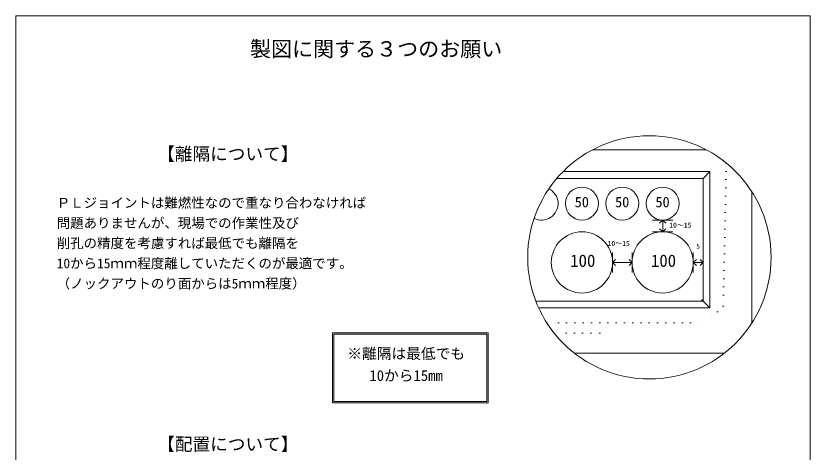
# Model space of a CAD drawing. Units: millimetres, scale not verified. Extents: x -4890 to 18490, y -2313 to 2312.
# Drawn here: x -4890 to -1830, y 631 to 2312 of the extents above; entities that cross this region are included whole.
import ezdxf
from ezdxf.enums import TextEntityAlignment as Align

# ---------------------------------------------------------------- set-up
doc = ezdxf.new("R2010")
doc.units = ezdxf.units.MM
doc.header["$LTSCALE"] = 10
doc.linetypes.add('USER5', pattern=[3.185, 0.01, -3.175])
doc.layers.add('0-4_kakure', color=7, linetype='Continuous', lineweight=18)
doc.layers.add('0-5_sunpou', color=7, linetype='Continuous', lineweight=5)
doc.styles.add('ＭＳ ゴシック', font='')
doc.styles.get('ＭＳ ゴシック').set_extended_font_data('MS Gothic')

# ---------------------------------------------------------------- blocks, each defined once
blk = doc.blocks.new('_Open90_36')
at = {"layer": '0-5_sunpou'}
blk.add_line((0, 0), (-1, 0), dxfattribs=at)
blk.add_lwpolyline([(-0.5, 0.5), (0, 0), (-0.5, -0.5)], dxfattribs=at)

msp = doc.modelspace()

# ---------------------------------------------------------------- linework, layer by layer
at = {"layer": '0-4_kakure'}
for p, q in [((-4889.76, 2312.43), (-1829.76, 2312.43)), ((-4889.76, 2312.43), (-1829.76, 2312.43)), ((-4889.76, 2312.43), (-4889.76, -1962.57)), ((-1829.76, 2312.43), (-1829.76, -1962.57)), ((-2229.89, 1796.14), (-2668.02, 1796.14)), ((-2053.67, 1129.4), (-2053.67, 1633.77)), ((-2737.57, 1012.06), (-2160.34, 1012.06))]:
    msp.add_line(p, q, dxfattribs=at)
at = {"layer": '0-4_kakure', "color": 6}
for p, q in [((-2805.59, 1685.98), (-2799.58, 1685.98)), ((-2781.73, 1711.9), (-2216.38, 1711.9)), ((-2242.3, 1212.94), (-2242.3, 1685.98)), ((-2216.38, 1187.02), (-2216.38, 1711.9)), ((-2886.45, 1212.94), (-2799.58, 1212.94)), ((-2799.58, 1212.94), (-2242.3, 1212.94)), ((-2216.38, 1187.02), (-2242.3, 1212.94)), ((-2875.56, 1187.02), (-2799.58, 1187.02)), ((-2799.58, 1187.02), (-2216.38, 1187.02)), ((-3670.22, 1090.68), (-3070.22, 1090.68)), ((-3670.22, 820.68), (-3670.22, 1090.68)), ((-3665.22, 1085.68), (-3075.22, 1085.68)), ((-3665.22, 825.68), (-3665.22, 1085.68)), ((-3075.22, 825.68), (-3075.22, 1085.68)), ((-3070.22, 820.68), (-3070.22, 1090.68)), ((-3670.22, 820.68), (-3070.22, 820.68)), ((-3665.22, 825.68), (-3075.22, 825.68))]:
    msp.add_line(p, q, dxfattribs=at)
at = {"layer": '0-4_kakure', "color": 150}
for p, q in [((-2436.7, 1525.28), (-2358.94, 1525.28)), ((-2436.7, 1479.92), (-2358.94, 1479.92)), ((-2590.93, 1400.86), (-2590.93, 1323.1)), ((-2515.76, 1400.86), (-2515.76, 1323.1)), ((-2279.78, 1400.86), (-2279.78, 1323.1)), ((-2242.3, 1400.86), (-2242.3, 1323.1)), ((-2590.93, 1361.98), (-2515.76, 1361.98)), ((-2279.78, 1361.98), (-2242.3, 1361.98)), ((-2242.3, 1220.33), (-2249.47, 1212.94))]:
    msp.add_line(p, q, dxfattribs=at)
at = {"layer": '0-4_kakure', "linetype": 'USER5'}
for p, q in [((-2843.79, 1128.7), (-2799.58, 1128.7)), ((-2799.58, 1128.7), (-2229.34, 1128.7)), ((-2799.58, 1128.7), (-2229.34, 1128.7)), ((-2769.84, 1089.82), (-2772.98, 1042.69)), ((-2769.84, 1089.82), (-2666.16, 1089.82))]:
    msp.add_line(p, q, dxfattribs=at)
for points in [[(-2152.68, 1745), (-2164.54, 1193.5), (-2229.34, 1128.7)], [(-2769.84, 1089.82), (-2640.24, 1089.82), (-2601.36, 1128.7)]]:
    msp.add_lwpolyline(points, dxfattribs=at)
at = {"layer": '0-4_kakure', "color": 6}
msp.add_lwpolyline([(-2799.58, 1685.98), (-2242.3, 1685.98), (-2216.38, 1711.9)], dxfattribs=at)
at = {"layer": '0-4_kakure', "color": 150}
msp.add_circle((-2448.95, 1381.58), 468.88, dxfattribs=at)
at = {"layer": '0-4_kakure'}
for centre, radius in [((-2708.86, 1588.78), 63.5), ((-2553.34, 1588.78), 63.5), ((-2397.82, 1588.78), 63.5), ((-2708.86, 1361.98), 117.94), ((-2397.82, 1361.98), 117.94)]:
    msp.add_circle(centre, radius, dxfattribs=at)
msp.add_arc((-2864.38, 1588.78), 63.5, 243.19936, 63.78529, dxfattribs=at)

# ---------------------------------------------------------------- block references
at = {"layer": '0-4_kakure', "xscale": 23.328, "yscale": 23.328}
for p, rotation in [((-2397.82, 1525.28), 90), ((-2397.82, 1479.92), 270), ((-2590.93, 1361.98), 180), ((-2279.78, 1361.98), 180)]:
    msp.add_blockref('_Open90_36', p, dxfattribs=dict(at, rotation=rotation))
for p in [(-2515.76, 1361.98), (-2242.3, 1361.98)]:
    msp.add_blockref('_Open90_36', p, dxfattribs=at)

# ---------------------------------------------------------------- texts
at = {"layer": '0-4_kakure', "style": 'ＭＳ ゴシック'}
for s, height, p in [('製図に関する３つのお願い', 59.38, (-3987.81, 2137.63)), ('【離隔について】', 49.88, (-4345.41, 1740.54)), ('ＰＬジョイントは難燃性なので重なり合わなければ', 38.01, (-4732.53, 1561.41)), ('50', 40.38, (-2736.84, 1562.41)), ('50', 40.38, (-2581.32, 1562.41)), ('50', 40.38, (-2425.8, 1562.41)), ('問題ありませんが、現場での作業性及び', 38.01, (-4732.53, 1483.65)), ('10～15', 19, (-2372.76, 1490.59)), ('削孔の精度を考慮すれば最低でも離隔を', 38.01, (-4732.53, 1405.89)), ('10～15', 19, (-2610.29, 1420.1)), ('5', 19, (-2268.62, 1409.06)), ('10から15ｍｍ程度離していただくのが最適です。', 38.01, (-4732.53, 1328.13)), ('100', 47.51, (-2754.15, 1330.64)), ('100', 47.51, (-2443.11, 1330.64)), ('（ノックアウトのり面からは5ｍｍ程度）', 38.01, (-4732.53, 1250.37)), ('※離隔は最低でも', 41.57, (-3612.79, 977.7)), ('\u3000 10から15mm', 41.57, (-3612.79, 892.65)), ('【配置について】', 49.88, (-4345.41, 621.68))]:
    msp.add_text(s, height=height, dxfattribs=at).set_placement(p, align=Align.BOTTOM_LEFT)

doc.saveas('drawing.dxf')
